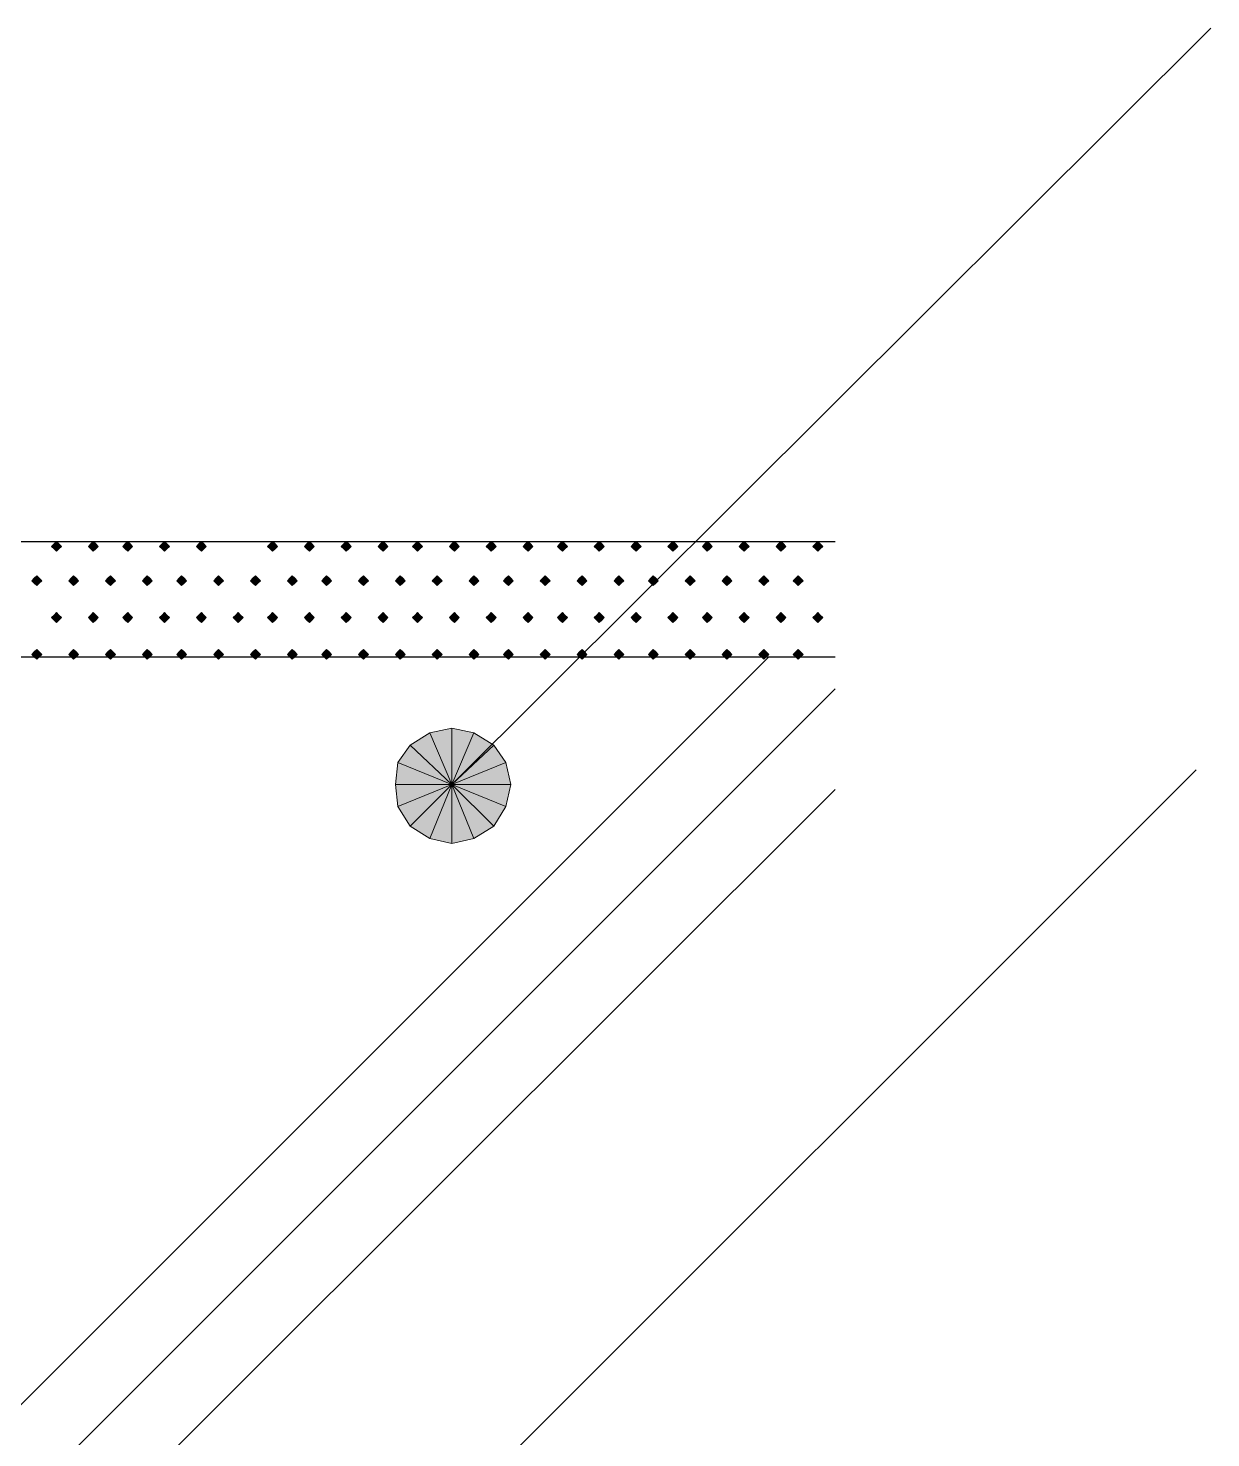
# Model space of a CAD drawing. Header units: millimetres. Extents: x 0 to 420, y 0 to 297.
# Drawn here: x 162.8 to 173, y 241.41 to 253.56 of the extents above; entities that cross this region are included whole.
import ezdxf

# ---------------------------------------------------------------- set-up
doc = ezdxf.new("R2010")
doc.units = ezdxf.units.MM

msp = doc.modelspace()

# ---------------------------------------------------------------- hatches: boundary and pattern name
for points in [[(163.047, 249.132), (163.026, 249.111), (163.004, 249.089), (163.026, 249.068), (163.047, 249.047), (163.068, 249.068), (163.089, 249.089), (163.068, 249.111), (163.047, 249.132)], [(163.364, 249.132), (163.343, 249.111), (163.322, 249.089), (163.343, 249.068), (163.364, 249.047), (163.386, 249.068), (163.407, 249.089), (163.386, 249.111), (163.364, 249.132)], [(163.661, 249.132), (163.64, 249.111), (163.618, 249.089), (163.64, 249.068), (163.661, 249.047), (163.682, 249.068), (163.703, 249.089), (163.682, 249.111), (163.661, 249.132)], [(163.978, 249.132), (163.957, 249.111), (163.936, 249.089), (163.957, 249.068), (163.978, 249.047), (163.999, 249.068), (164.021, 249.089), (163.999, 249.111), (163.978, 249.132)], [(164.296, 249.132), (164.275, 249.111), (164.253, 249.089), (164.275, 249.068), (164.296, 249.047), (164.317, 249.068), (164.338, 249.089), (164.317, 249.111), (164.296, 249.132)], [(164.91, 249.132), (164.888, 249.111), (164.867, 249.089), (164.888, 249.068), (164.91, 249.047), (164.931, 249.068), (164.952, 249.089), (164.931, 249.111), (164.91, 249.132)], [(165.227, 249.132), (165.206, 249.111), (165.185, 249.089), (165.206, 249.068), (165.227, 249.047), (165.248, 249.068), (165.269, 249.089), (165.248, 249.111), (165.227, 249.132)], [(165.545, 249.132), (165.523, 249.111), (165.502, 249.089), (165.523, 249.068), (165.545, 249.047), (165.566, 249.068), (165.587, 249.089), (165.566, 249.111), (165.545, 249.132)], [(165.862, 249.132), (165.841, 249.111), (165.82, 249.089), (165.841, 249.068), (165.862, 249.047), (165.883, 249.068), (165.904, 249.089), (165.883, 249.111), (165.862, 249.132)], [(166.158, 249.132), (166.137, 249.111), (166.116, 249.089), (166.137, 249.068), (166.158, 249.047), (166.179, 249.068), (166.201, 249.089), (166.179, 249.111), (166.158, 249.132)], [(166.476, 249.132), (166.455, 249.111), (166.434, 249.089), (166.455, 249.068), (166.476, 249.047), (166.497, 249.068), (166.518, 249.089), (166.497, 249.111), (166.476, 249.132)], [(166.793, 249.132), (166.772, 249.111), (166.751, 249.089), (166.772, 249.068), (166.793, 249.047), (166.815, 249.068), (166.836, 249.089), (166.815, 249.111), (166.793, 249.132)], [(167.111, 249.132), (167.09, 249.111), (167.069, 249.089), (167.09, 249.068), (167.111, 249.047), (167.132, 249.068), (167.153, 249.089), (167.132, 249.111), (167.111, 249.132)], [(167.407, 249.132), (167.386, 249.111), (167.365, 249.089), (167.386, 249.068), (167.407, 249.047), (167.428, 249.068), (167.45, 249.089), (167.428, 249.111), (167.407, 249.132)], [(167.725, 249.132), (167.704, 249.111), (167.682, 249.089), (167.704, 249.068), (167.725, 249.047), (167.746, 249.068), (167.767, 249.089), (167.746, 249.111), (167.725, 249.132)], [(168.042, 249.132), (168.021, 249.111), (168, 249.089), (168.021, 249.068), (168.042, 249.047), (168.063, 249.068), (168.085, 249.089), (168.063, 249.111), (168.042, 249.132)], [(168.36, 249.132), (168.338, 249.111), (168.317, 249.089), (168.338, 249.068), (168.36, 249.047), (168.381, 249.068), (168.402, 249.089), (168.381, 249.111), (168.36, 249.132)], [(168.656, 249.132), (168.635, 249.111), (168.614, 249.089), (168.635, 249.068), (168.656, 249.047), (168.677, 249.068), (168.698, 249.089), (168.677, 249.111), (168.656, 249.132)], [(168.974, 249.132), (168.952, 249.111), (168.931, 249.089), (168.952, 249.068), (168.974, 249.047), (168.995, 249.068), (169.016, 249.089), (168.995, 249.111), (168.974, 249.132)], [(169.291, 249.132), (169.27, 249.111), (169.249, 249.089), (169.27, 249.068), (169.291, 249.047), (169.312, 249.068), (169.333, 249.089), (169.312, 249.111), (169.291, 249.132)], [(169.609, 249.132), (169.587, 249.111), (169.566, 249.089), (169.587, 249.068), (169.609, 249.047), (169.63, 249.068), (169.651, 249.089), (169.63, 249.111), (169.609, 249.132)], [(162.878, 248.835), (162.856, 248.814), (162.835, 248.793), (162.856, 248.772), (162.878, 248.751), (162.899, 248.772), (162.92, 248.793), (162.899, 248.814), (162.878, 248.835)], [(163.195, 248.835), (163.174, 248.814), (163.153, 248.793), (163.174, 248.772), (163.195, 248.751), (163.216, 248.772), (163.237, 248.793), (163.216, 248.814), (163.195, 248.835)], [(163.512, 248.835), (163.491, 248.814), (163.47, 248.793), (163.491, 248.772), (163.512, 248.751), (163.534, 248.772), (163.555, 248.793), (163.534, 248.814), (163.512, 248.835)], [(163.83, 248.835), (163.809, 248.814), (163.788, 248.793), (163.809, 248.772), (163.83, 248.751), (163.851, 248.772), (163.872, 248.793), (163.851, 248.814), (163.83, 248.835)], [(164.126, 248.835), (164.105, 248.814), (164.084, 248.793), (164.105, 248.772), (164.126, 248.751), (164.147, 248.772), (164.169, 248.793), (164.147, 248.814), (164.126, 248.835)], [(164.444, 248.835), (164.423, 248.814), (164.402, 248.793), (164.423, 248.772), (164.444, 248.751), (164.465, 248.772), (164.486, 248.793), (164.465, 248.814), (164.444, 248.835)], [(164.761, 248.835), (164.74, 248.814), (164.719, 248.793), (164.74, 248.772), (164.761, 248.751), (164.783, 248.772), (164.804, 248.793), (164.783, 248.814), (164.761, 248.835)], [(165.079, 248.835), (165.058, 248.814), (165.037, 248.793), (165.058, 248.772), (165.079, 248.751), (165.1, 248.772), (165.121, 248.793), (165.1, 248.814), (165.079, 248.835)], [(165.375, 248.835), (165.354, 248.814), (165.333, 248.793), (165.354, 248.772), (165.375, 248.751), (165.396, 248.772), (165.418, 248.793), (165.396, 248.814), (165.375, 248.835)], [(165.693, 248.835), (165.671, 248.814), (165.65, 248.793), (165.671, 248.772), (165.693, 248.751), (165.714, 248.772), (165.735, 248.793), (165.714, 248.814), (165.693, 248.835)], [(166.01, 248.835), (165.989, 248.814), (165.968, 248.793), (165.989, 248.772), (166.01, 248.751), (166.031, 248.772), (166.053, 248.793), (166.031, 248.814), (166.01, 248.835)], [(166.328, 248.835), (166.307, 248.814), (166.285, 248.793), (166.307, 248.772), (166.328, 248.751), (166.349, 248.772), (166.37, 248.793), (166.349, 248.814), (166.328, 248.835)], [(166.645, 248.835), (166.624, 248.814), (166.603, 248.793), (166.624, 248.772), (166.645, 248.751), (166.666, 248.772), (166.687, 248.793), (166.666, 248.814), (166.645, 248.835)], [(166.942, 248.835), (166.92, 248.814), (166.899, 248.793), (166.92, 248.772), (166.942, 248.751), (166.963, 248.772), (166.984, 248.793), (166.963, 248.814), (166.942, 248.835)], [(167.259, 248.835), (167.238, 248.814), (167.217, 248.793), (167.238, 248.772), (167.259, 248.751), (167.28, 248.772), (167.301, 248.793), (167.28, 248.814), (167.259, 248.835)], [(167.577, 248.835), (167.555, 248.814), (167.534, 248.793), (167.555, 248.772), (167.577, 248.751), (167.598, 248.772), (167.619, 248.793), (167.598, 248.814), (167.577, 248.835)], [(167.894, 248.835), (167.873, 248.814), (167.852, 248.793), (167.873, 248.772), (167.894, 248.751), (167.915, 248.772), (167.936, 248.793), (167.915, 248.814), (167.894, 248.835)], [(168.19, 248.835), (168.169, 248.814), (168.148, 248.793), (168.169, 248.772), (168.19, 248.751), (168.212, 248.772), (168.233, 248.793), (168.212, 248.814), (168.19, 248.835)], [(168.508, 248.835), (168.487, 248.814), (168.466, 248.793), (168.487, 248.772), (168.508, 248.751), (168.529, 248.772), (168.55, 248.793), (168.529, 248.814), (168.508, 248.835)], [(168.825, 248.835), (168.804, 248.814), (168.783, 248.793), (168.804, 248.772), (168.825, 248.751), (168.846, 248.772), (168.868, 248.793), (168.846, 248.814), (168.825, 248.835)], [(169.143, 248.835), (169.122, 248.814), (169.101, 248.793), (169.122, 248.772), (169.143, 248.751), (169.164, 248.772), (169.185, 248.793), (169.164, 248.814), (169.143, 248.835)], [(169.439, 248.835), (169.418, 248.814), (169.397, 248.793), (169.418, 248.772), (169.439, 248.751), (169.46, 248.772), (169.482, 248.793), (169.46, 248.814), (169.439, 248.835)], [(163.047, 248.518), (163.026, 248.497), (163.004, 248.475), (163.026, 248.454), (163.047, 248.433), (163.068, 248.454), (163.089, 248.475), (163.068, 248.497), (163.047, 248.518)], [(163.364, 248.518), (163.343, 248.497), (163.322, 248.475), (163.343, 248.454), (163.364, 248.433), (163.386, 248.454), (163.407, 248.475), (163.386, 248.497), (163.364, 248.518)], [(163.661, 248.518), (163.64, 248.497), (163.618, 248.475), (163.64, 248.454), (163.661, 248.433), (163.682, 248.454), (163.703, 248.475), (163.682, 248.497), (163.661, 248.518)], [(163.978, 248.518), (163.957, 248.497), (163.936, 248.475), (163.957, 248.454), (163.978, 248.433), (163.999, 248.454), (164.021, 248.475), (163.999, 248.497), (163.978, 248.518)], [(164.296, 248.518), (164.275, 248.497), (164.253, 248.475), (164.275, 248.454), (164.296, 248.433), (164.317, 248.454), (164.338, 248.475), (164.317, 248.497), (164.296, 248.518)], [(164.613, 248.518), (164.592, 248.497), (164.571, 248.475), (164.592, 248.454), (164.613, 248.433), (164.634, 248.454), (164.655, 248.475), (164.634, 248.497), (164.613, 248.518)], [(164.91, 248.518), (164.888, 248.497), (164.867, 248.475), (164.888, 248.454), (164.91, 248.433), (164.931, 248.454), (164.952, 248.475), (164.931, 248.497), (164.91, 248.518)], [(165.227, 248.518), (165.206, 248.497), (165.185, 248.475), (165.206, 248.454), (165.227, 248.433), (165.248, 248.454), (165.269, 248.475), (165.248, 248.497), (165.227, 248.518)], [(165.545, 248.518), (165.523, 248.497), (165.502, 248.475), (165.523, 248.454), (165.545, 248.433), (165.566, 248.454), (165.587, 248.475), (165.566, 248.497), (165.545, 248.518)], [(165.862, 248.518), (165.841, 248.497), (165.82, 248.475), (165.841, 248.454), (165.862, 248.433), (165.883, 248.454), (165.904, 248.475), (165.883, 248.497), (165.862, 248.518)], [(166.158, 248.518), (166.137, 248.497), (166.116, 248.475), (166.137, 248.454), (166.158, 248.433), (166.179, 248.454), (166.201, 248.475), (166.179, 248.497), (166.158, 248.518)], [(166.476, 248.518), (166.455, 248.497), (166.434, 248.475), (166.455, 248.454), (166.476, 248.433), (166.497, 248.454), (166.518, 248.475), (166.497, 248.497), (166.476, 248.518)], [(166.793, 248.518), (166.772, 248.497), (166.751, 248.475), (166.772, 248.454), (166.793, 248.433), (166.815, 248.454), (166.836, 248.475), (166.815, 248.497), (166.793, 248.518)], [(167.111, 248.518), (167.09, 248.497), (167.069, 248.475), (167.09, 248.454), (167.111, 248.433), (167.132, 248.454), (167.153, 248.475), (167.132, 248.497), (167.111, 248.518)], [(167.407, 248.518), (167.386, 248.497), (167.365, 248.475), (167.386, 248.454), (167.407, 248.433), (167.428, 248.454), (167.45, 248.475), (167.428, 248.497), (167.407, 248.518)], [(167.725, 248.518), (167.704, 248.497), (167.682, 248.475), (167.704, 248.454), (167.725, 248.433), (167.746, 248.454), (167.767, 248.475), (167.746, 248.497), (167.725, 248.518)], [(168.042, 248.518), (168.021, 248.497), (168, 248.475), (168.021, 248.454), (168.042, 248.433), (168.063, 248.454), (168.085, 248.475), (168.063, 248.497), (168.042, 248.518)], [(168.36, 248.518), (168.338, 248.497), (168.317, 248.475), (168.338, 248.454), (168.36, 248.433), (168.381, 248.454), (168.402, 248.475), (168.381, 248.497), (168.36, 248.518)], [(168.656, 248.518), (168.635, 248.497), (168.614, 248.475), (168.635, 248.454), (168.656, 248.433), (168.677, 248.454), (168.698, 248.475), (168.677, 248.497), (168.656, 248.518)], [(168.974, 248.518), (168.952, 248.497), (168.931, 248.475), (168.952, 248.454), (168.974, 248.433), (168.995, 248.454), (169.016, 248.475), (168.995, 248.497), (168.974, 248.518)], [(169.291, 248.518), (169.27, 248.497), (169.249, 248.475), (169.27, 248.454), (169.291, 248.433), (169.312, 248.454), (169.333, 248.475), (169.312, 248.497), (169.291, 248.518)], [(169.609, 248.518), (169.587, 248.497), (169.566, 248.475), (169.587, 248.454), (169.609, 248.433), (169.63, 248.454), (169.651, 248.475), (169.63, 248.497), (169.609, 248.518)], [(162.878, 248.2), (162.856, 248.179), (162.835, 248.158), (162.856, 248.137), (162.878, 248.116), (162.899, 248.137), (162.92, 248.158), (162.899, 248.179), (162.878, 248.2)], [(163.195, 248.2), (163.174, 248.179), (163.153, 248.158), (163.174, 248.137), (163.195, 248.116), (163.216, 248.137), (163.237, 248.158), (163.216, 248.179), (163.195, 248.2)], [(163.512, 248.2), (163.491, 248.179), (163.47, 248.158), (163.491, 248.137), (163.512, 248.116), (163.534, 248.137), (163.555, 248.158), (163.534, 248.179), (163.512, 248.2)], [(163.83, 248.2), (163.809, 248.179), (163.788, 248.158), (163.809, 248.137), (163.83, 248.116), (163.851, 248.137), (163.872, 248.158), (163.851, 248.179), (163.83, 248.2)], [(164.126, 248.2), (164.105, 248.179), (164.084, 248.158), (164.105, 248.137), (164.126, 248.116), (164.147, 248.137), (164.169, 248.158), (164.147, 248.179), (164.126, 248.2)], [(164.444, 248.2), (164.423, 248.179), (164.402, 248.158), (164.423, 248.137), (164.444, 248.116), (164.465, 248.137), (164.486, 248.158), (164.465, 248.179), (164.444, 248.2)], [(164.761, 248.2), (164.74, 248.179), (164.719, 248.158), (164.74, 248.137), (164.761, 248.116), (164.783, 248.137), (164.804, 248.158), (164.783, 248.179), (164.761, 248.2)], [(165.079, 248.2), (165.058, 248.179), (165.037, 248.158), (165.058, 248.137), (165.079, 248.116), (165.1, 248.137), (165.121, 248.158), (165.1, 248.179), (165.079, 248.2)], [(165.375, 248.2), (165.354, 248.179), (165.333, 248.158), (165.354, 248.137), (165.375, 248.116), (165.396, 248.137), (165.418, 248.158), (165.396, 248.179), (165.375, 248.2)], [(165.693, 248.2), (165.671, 248.179), (165.65, 248.158), (165.671, 248.137), (165.693, 248.116), (165.714, 248.137), (165.735, 248.158), (165.714, 248.179), (165.693, 248.2)], [(166.01, 248.2), (165.989, 248.179), (165.968, 248.158), (165.989, 248.137), (166.01, 248.116), (166.031, 248.137), (166.053, 248.158), (166.031, 248.179), (166.01, 248.2)], [(166.328, 248.2), (166.307, 248.179), (166.285, 248.158), (166.307, 248.137), (166.328, 248.116), (166.349, 248.137), (166.37, 248.158), (166.349, 248.179), (166.328, 248.2)], [(166.645, 248.2), (166.624, 248.179), (166.603, 248.158), (166.624, 248.137), (166.645, 248.116), (166.666, 248.137), (166.687, 248.158), (166.666, 248.179), (166.645, 248.2)], [(166.942, 248.2), (166.92, 248.179), (166.899, 248.158), (166.92, 248.137), (166.942, 248.116), (166.963, 248.137), (166.984, 248.158), (166.963, 248.179), (166.942, 248.2)], [(167.259, 248.2), (167.238, 248.179), (167.217, 248.158), (167.238, 248.137), (167.259, 248.116), (167.28, 248.137), (167.301, 248.158), (167.28, 248.179), (167.259, 248.2)], [(167.577, 248.2), (167.555, 248.179), (167.534, 248.158), (167.555, 248.137), (167.577, 248.116), (167.598, 248.137), (167.619, 248.158), (167.598, 248.179), (167.577, 248.2)], [(167.894, 248.2), (167.873, 248.179), (167.852, 248.158), (167.873, 248.137), (167.894, 248.116), (167.915, 248.137), (167.936, 248.158), (167.915, 248.179), (167.894, 248.2)], [(168.19, 248.2), (168.169, 248.179), (168.148, 248.158), (168.169, 248.137), (168.19, 248.116), (168.212, 248.137), (168.233, 248.158), (168.212, 248.179), (168.19, 248.2)], [(168.508, 248.2), (168.487, 248.179), (168.466, 248.158), (168.487, 248.137), (168.508, 248.116), (168.529, 248.137), (168.55, 248.158), (168.529, 248.179), (168.508, 248.2)], [(168.825, 248.2), (168.804, 248.179), (168.783, 248.158), (168.804, 248.137), (168.825, 248.116), (168.846, 248.137), (168.868, 248.158), (168.846, 248.179), (168.825, 248.2)], [(169.143, 248.2), (169.122, 248.179), (169.101, 248.158), (169.122, 248.137), (169.143, 248.116), (169.164, 248.137), (169.185, 248.158), (169.164, 248.179), (169.143, 248.2)], [(169.439, 248.2), (169.418, 248.179), (169.397, 248.158), (169.418, 248.137), (169.439, 248.116), (169.46, 248.137), (169.482, 248.158), (169.46, 248.179), (169.439, 248.2)], [(165.989, 246.846), (166.095, 246.676), (166.455, 247.036), (165.989, 246.846)]]:
    msp.add_hatch(color=7).paths.add_polyline_path(points)
h = msp.add_hatch(color=7)
h.paths.add_polyline_path([(166.645, 247.481), (166.455, 247.523), (166.455, 247.036), (166.645, 247.481)])
h.paths.add_polyline_path([(166.455, 247.523), (166.455, 247.036), (166.264, 247.481), (166.455, 247.523)])
h.paths.add_polyline_path([(166.455, 247.036), (166.264, 247.481), (166.095, 247.375), (166.455, 247.036)])
h = msp.add_hatch(color=7)
h.paths.add_polyline_path([(166.963, 247.036), (166.92, 247.227), (166.455, 247.036), (166.963, 247.036)])
h.paths.add_polyline_path([(166.92, 247.227), (166.455, 247.036), (166.815, 247.375), (166.92, 247.227)])
h.paths.add_polyline_path([(166.455, 247.036), (166.815, 247.375), (166.645, 247.481), (166.455, 247.036)])
h = msp.add_hatch(color=7)
h.paths.add_polyline_path([(166.095, 247.375), (165.989, 247.227), (166.455, 247.036), (166.095, 247.375)])
h.paths.add_polyline_path([(165.989, 247.227), (166.455, 247.036), (165.968, 247.036), (165.989, 247.227)])
h.paths.add_polyline_path([(166.455, 247.036), (165.968, 247.036), (165.989, 246.846), (166.455, 247.036)])
h = msp.add_hatch(color=7)
h.paths.add_polyline_path([(166.095, 246.676), (166.264, 246.571), (166.455, 247.036), (166.095, 246.676)])
h.paths.add_polyline_path([(166.264, 246.571), (166.455, 247.036), (166.455, 246.528), (166.264, 246.571)])
h.paths.add_polyline_path([(166.455, 247.036), (166.455, 246.528), (166.645, 246.571), (166.455, 247.036)])
h = msp.add_hatch(color=7)
h.paths.add_polyline_path([(166.645, 246.571), (166.815, 246.676), (166.455, 247.036), (166.645, 246.571)])
h.paths.add_polyline_path([(166.815, 246.676), (166.455, 247.036), (166.92, 246.846), (166.815, 246.676)])
h.paths.add_polyline_path([(166.455, 247.036), (166.92, 246.846), (166.963, 247.036), (166.455, 247.036)])

# ---------------------------------------------------------------- linework, layer by layer
at = {"lineweight": 13}
for points in [[(166.455, 247.036), (172.995, 253.555)], [(154.178, 233.13), (169.185, 248.137)], [(155.025, 233.13), (169.757, 247.862)], [(166.328, 240.623), (172.868, 247.163)], [(155.871, 233.13), (169.757, 246.994)]]:
    msp.add_lwpolyline(points, dxfattribs=at)
at = {"lineweight": 30}
for points in [[(134.747, 249.132), (169.757, 249.132)], [(134.747, 248.137), (169.757, 248.137)]]:
    msp.add_lwpolyline(points, dxfattribs=at)
at = {"lineweight": 0}
for points in [[(163.047, 249.132), (163.026, 249.111), (163.004, 249.089), (163.026, 249.068), (163.047, 249.047), (163.068, 249.068), (163.089, 249.089), (163.068, 249.111)], [(163.364, 249.132), (163.343, 249.111), (163.322, 249.089), (163.343, 249.068), (163.364, 249.047), (163.386, 249.068), (163.407, 249.089), (163.386, 249.111)], [(163.661, 249.132), (163.64, 249.111), (163.618, 249.089), (163.64, 249.068), (163.661, 249.047), (163.682, 249.068), (163.703, 249.089), (163.682, 249.111)], [(163.978, 249.132), (163.957, 249.111), (163.936, 249.089), (163.957, 249.068), (163.978, 249.047), (163.999, 249.068), (164.021, 249.089), (163.999, 249.111)], [(164.296, 249.132), (164.275, 249.111), (164.253, 249.089), (164.275, 249.068), (164.296, 249.047), (164.317, 249.068), (164.338, 249.089), (164.317, 249.111)], [(164.91, 249.132), (164.888, 249.111), (164.867, 249.089), (164.888, 249.068), (164.91, 249.047), (164.931, 249.068), (164.952, 249.089), (164.931, 249.111)], [(165.227, 249.132), (165.206, 249.111), (165.185, 249.089), (165.206, 249.068), (165.227, 249.047), (165.248, 249.068), (165.269, 249.089), (165.248, 249.111)], [(165.545, 249.132), (165.523, 249.111), (165.502, 249.089), (165.523, 249.068), (165.545, 249.047), (165.566, 249.068), (165.587, 249.089), (165.566, 249.111)], [(165.862, 249.132), (165.841, 249.111), (165.82, 249.089), (165.841, 249.068), (165.862, 249.047), (165.883, 249.068), (165.904, 249.089), (165.883, 249.111)], [(166.158, 249.132), (166.137, 249.111), (166.116, 249.089), (166.137, 249.068), (166.158, 249.047), (166.179, 249.068), (166.201, 249.089), (166.179, 249.111)], [(166.476, 249.132), (166.455, 249.111), (166.434, 249.089), (166.455, 249.068), (166.476, 249.047), (166.497, 249.068), (166.518, 249.089), (166.497, 249.111)], [(166.793, 249.132), (166.772, 249.111), (166.751, 249.089), (166.772, 249.068), (166.793, 249.047), (166.815, 249.068), (166.836, 249.089), (166.815, 249.111)], [(167.111, 249.132), (167.09, 249.111), (167.069, 249.089), (167.09, 249.068), (167.111, 249.047), (167.132, 249.068), (167.153, 249.089), (167.132, 249.111)], [(167.407, 249.132), (167.386, 249.111), (167.365, 249.089), (167.386, 249.068), (167.407, 249.047), (167.428, 249.068), (167.45, 249.089), (167.428, 249.111)], [(167.725, 249.132), (167.704, 249.111), (167.682, 249.089), (167.704, 249.068), (167.725, 249.047), (167.746, 249.068), (167.767, 249.089), (167.746, 249.111)], [(168.042, 249.132), (168.021, 249.111), (168, 249.089), (168.021, 249.068), (168.042, 249.047), (168.063, 249.068), (168.085, 249.089), (168.063, 249.111)], [(168.36, 249.132), (168.338, 249.111), (168.317, 249.089), (168.338, 249.068), (168.36, 249.047), (168.381, 249.068), (168.402, 249.089), (168.381, 249.111)], [(168.656, 249.132), (168.635, 249.111), (168.614, 249.089), (168.635, 249.068), (168.656, 249.047), (168.677, 249.068), (168.698, 249.089), (168.677, 249.111)], [(168.974, 249.132), (168.952, 249.111), (168.931, 249.089), (168.952, 249.068), (168.974, 249.047), (168.995, 249.068), (169.016, 249.089), (168.995, 249.111)], [(169.291, 249.132), (169.27, 249.111), (169.249, 249.089), (169.27, 249.068), (169.291, 249.047), (169.312, 249.068), (169.333, 249.089), (169.312, 249.111)], [(169.609, 249.132), (169.587, 249.111), (169.566, 249.089), (169.587, 249.068), (169.609, 249.047), (169.63, 249.068), (169.651, 249.089), (169.63, 249.111)], [(162.878, 248.835), (162.856, 248.814), (162.835, 248.793), (162.856, 248.772), (162.878, 248.751), (162.899, 248.772), (162.92, 248.793), (162.899, 248.814)], [(163.195, 248.835), (163.174, 248.814), (163.153, 248.793), (163.174, 248.772), (163.195, 248.751), (163.216, 248.772), (163.237, 248.793), (163.216, 248.814)], [(163.512, 248.835), (163.491, 248.814), (163.47, 248.793), (163.491, 248.772), (163.512, 248.751), (163.534, 248.772), (163.555, 248.793), (163.534, 248.814)], [(163.83, 248.835), (163.809, 248.814), (163.788, 248.793), (163.809, 248.772), (163.83, 248.751), (163.851, 248.772), (163.872, 248.793), (163.851, 248.814)], [(164.126, 248.835), (164.105, 248.814), (164.084, 248.793), (164.105, 248.772), (164.126, 248.751), (164.147, 248.772), (164.169, 248.793), (164.147, 248.814)], [(164.444, 248.835), (164.423, 248.814), (164.402, 248.793), (164.423, 248.772), (164.444, 248.751), (164.465, 248.772), (164.486, 248.793), (164.465, 248.814)], [(164.761, 248.835), (164.74, 248.814), (164.719, 248.793), (164.74, 248.772), (164.761, 248.751), (164.783, 248.772), (164.804, 248.793), (164.783, 248.814)], [(165.079, 248.835), (165.058, 248.814), (165.037, 248.793), (165.058, 248.772), (165.079, 248.751), (165.1, 248.772), (165.121, 248.793), (165.1, 248.814)], [(165.375, 248.835), (165.354, 248.814), (165.333, 248.793), (165.354, 248.772), (165.375, 248.751), (165.396, 248.772), (165.418, 248.793), (165.396, 248.814)], [(165.693, 248.835), (165.671, 248.814), (165.65, 248.793), (165.671, 248.772), (165.693, 248.751), (165.714, 248.772), (165.735, 248.793), (165.714, 248.814)], [(166.01, 248.835), (165.989, 248.814), (165.968, 248.793), (165.989, 248.772), (166.01, 248.751), (166.031, 248.772), (166.053, 248.793), (166.031, 248.814)], [(166.328, 248.835), (166.307, 248.814), (166.285, 248.793), (166.307, 248.772), (166.328, 248.751), (166.349, 248.772), (166.37, 248.793), (166.349, 248.814)], [(166.645, 248.835), (166.624, 248.814), (166.603, 248.793), (166.624, 248.772), (166.645, 248.751), (166.666, 248.772), (166.687, 248.793), (166.666, 248.814)], [(166.942, 248.835), (166.92, 248.814), (166.899, 248.793), (166.92, 248.772), (166.942, 248.751), (166.963, 248.772), (166.984, 248.793), (166.963, 248.814)], [(167.259, 248.835), (167.238, 248.814), (167.217, 248.793), (167.238, 248.772), (167.259, 248.751), (167.28, 248.772), (167.301, 248.793), (167.28, 248.814)], [(167.577, 248.835), (167.555, 248.814), (167.534, 248.793), (167.555, 248.772), (167.577, 248.751), (167.598, 248.772), (167.619, 248.793), (167.598, 248.814)], [(167.894, 248.835), (167.873, 248.814), (167.852, 248.793), (167.873, 248.772), (167.894, 248.751), (167.915, 248.772), (167.936, 248.793), (167.915, 248.814)], [(168.19, 248.835), (168.169, 248.814), (168.148, 248.793), (168.169, 248.772), (168.19, 248.751), (168.212, 248.772), (168.233, 248.793), (168.212, 248.814)], [(168.508, 248.835), (168.487, 248.814), (168.466, 248.793), (168.487, 248.772), (168.508, 248.751), (168.529, 248.772), (168.55, 248.793), (168.529, 248.814)], [(168.825, 248.835), (168.804, 248.814), (168.783, 248.793), (168.804, 248.772), (168.825, 248.751), (168.846, 248.772), (168.868, 248.793), (168.846, 248.814)], [(169.143, 248.835), (169.122, 248.814), (169.101, 248.793), (169.122, 248.772), (169.143, 248.751), (169.164, 248.772), (169.185, 248.793), (169.164, 248.814)], [(169.439, 248.835), (169.418, 248.814), (169.397, 248.793), (169.418, 248.772), (169.439, 248.751), (169.46, 248.772), (169.482, 248.793), (169.46, 248.814)], [(163.047, 248.518), (163.026, 248.497), (163.004, 248.475), (163.026, 248.454), (163.047, 248.433), (163.068, 248.454), (163.089, 248.475), (163.068, 248.497)], [(163.364, 248.518), (163.343, 248.497), (163.322, 248.475), (163.343, 248.454), (163.364, 248.433), (163.386, 248.454), (163.407, 248.475), (163.386, 248.497)], [(163.661, 248.518), (163.64, 248.497), (163.618, 248.475), (163.64, 248.454), (163.661, 248.433), (163.682, 248.454), (163.703, 248.475), (163.682, 248.497)], [(163.978, 248.518), (163.957, 248.497), (163.936, 248.475), (163.957, 248.454), (163.978, 248.433), (163.999, 248.454), (164.021, 248.475), (163.999, 248.497)], [(164.296, 248.518), (164.275, 248.497), (164.253, 248.475), (164.275, 248.454), (164.296, 248.433), (164.317, 248.454), (164.338, 248.475), (164.317, 248.497)], [(164.613, 248.518), (164.592, 248.497), (164.571, 248.475), (164.592, 248.454), (164.613, 248.433), (164.634, 248.454), (164.655, 248.475), (164.634, 248.497)], [(164.91, 248.518), (164.888, 248.497), (164.867, 248.475), (164.888, 248.454), (164.91, 248.433), (164.931, 248.454), (164.952, 248.475), (164.931, 248.497)], [(165.227, 248.518), (165.206, 248.497), (165.185, 248.475), (165.206, 248.454), (165.227, 248.433), (165.248, 248.454), (165.269, 248.475), (165.248, 248.497)], [(165.545, 248.518), (165.523, 248.497), (165.502, 248.475), (165.523, 248.454), (165.545, 248.433), (165.566, 248.454), (165.587, 248.475), (165.566, 248.497)], [(165.862, 248.518), (165.841, 248.497), (165.82, 248.475), (165.841, 248.454), (165.862, 248.433), (165.883, 248.454), (165.904, 248.475), (165.883, 248.497)], [(166.158, 248.518), (166.137, 248.497), (166.116, 248.475), (166.137, 248.454), (166.158, 248.433), (166.179, 248.454), (166.201, 248.475), (166.179, 248.497)], [(166.476, 248.518), (166.455, 248.497), (166.434, 248.475), (166.455, 248.454), (166.476, 248.433), (166.497, 248.454), (166.518, 248.475), (166.497, 248.497)], [(166.793, 248.518), (166.772, 248.497), (166.751, 248.475), (166.772, 248.454), (166.793, 248.433), (166.815, 248.454), (166.836, 248.475), (166.815, 248.497)], [(167.111, 248.518), (167.09, 248.497), (167.069, 248.475), (167.09, 248.454), (167.111, 248.433), (167.132, 248.454), (167.153, 248.475), (167.132, 248.497)], [(167.407, 248.518), (167.386, 248.497), (167.365, 248.475), (167.386, 248.454), (167.407, 248.433), (167.428, 248.454), (167.45, 248.475), (167.428, 248.497)], [(167.725, 248.518), (167.704, 248.497), (167.682, 248.475), (167.704, 248.454), (167.725, 248.433), (167.746, 248.454), (167.767, 248.475), (167.746, 248.497)], [(168.042, 248.518), (168.021, 248.497), (168, 248.475), (168.021, 248.454), (168.042, 248.433), (168.063, 248.454), (168.085, 248.475), (168.063, 248.497)], [(168.36, 248.518), (168.338, 248.497), (168.317, 248.475), (168.338, 248.454), (168.36, 248.433), (168.381, 248.454), (168.402, 248.475), (168.381, 248.497)], [(168.656, 248.518), (168.635, 248.497), (168.614, 248.475), (168.635, 248.454), (168.656, 248.433), (168.677, 248.454), (168.698, 248.475), (168.677, 248.497)], [(168.974, 248.518), (168.952, 248.497), (168.931, 248.475), (168.952, 248.454), (168.974, 248.433), (168.995, 248.454), (169.016, 248.475), (168.995, 248.497)], [(169.291, 248.518), (169.27, 248.497), (169.249, 248.475), (169.27, 248.454), (169.291, 248.433), (169.312, 248.454), (169.333, 248.475), (169.312, 248.497)], [(169.609, 248.518), (169.587, 248.497), (169.566, 248.475), (169.587, 248.454), (169.609, 248.433), (169.63, 248.454), (169.651, 248.475), (169.63, 248.497)], [(162.878, 248.2), (162.856, 248.179), (162.835, 248.158), (162.856, 248.137), (162.878, 248.116), (162.899, 248.137), (162.92, 248.158), (162.899, 248.179)], [(163.195, 248.2), (163.174, 248.179), (163.153, 248.158), (163.174, 248.137), (163.195, 248.116), (163.216, 248.137), (163.237, 248.158), (163.216, 248.179)], [(163.512, 248.2), (163.491, 248.179), (163.47, 248.158), (163.491, 248.137), (163.512, 248.116), (163.534, 248.137), (163.555, 248.158), (163.534, 248.179)], [(163.83, 248.2), (163.809, 248.179), (163.788, 248.158), (163.809, 248.137), (163.83, 248.116), (163.851, 248.137), (163.872, 248.158), (163.851, 248.179)], [(164.126, 248.2), (164.105, 248.179), (164.084, 248.158), (164.105, 248.137), (164.126, 248.116), (164.147, 248.137), (164.169, 248.158), (164.147, 248.179)], [(164.444, 248.2), (164.423, 248.179), (164.402, 248.158), (164.423, 248.137), (164.444, 248.116), (164.465, 248.137), (164.486, 248.158), (164.465, 248.179)], [(164.761, 248.2), (164.74, 248.179), (164.719, 248.158), (164.74, 248.137), (164.761, 248.116), (164.783, 248.137), (164.804, 248.158), (164.783, 248.179)], [(165.079, 248.2), (165.058, 248.179), (165.037, 248.158), (165.058, 248.137), (165.079, 248.116), (165.1, 248.137), (165.121, 248.158), (165.1, 248.179)], [(165.375, 248.2), (165.354, 248.179), (165.333, 248.158), (165.354, 248.137), (165.375, 248.116), (165.396, 248.137), (165.418, 248.158), (165.396, 248.179)], [(165.693, 248.2), (165.671, 248.179), (165.65, 248.158), (165.671, 248.137), (165.693, 248.116), (165.714, 248.137), (165.735, 248.158), (165.714, 248.179)], [(166.01, 248.2), (165.989, 248.179), (165.968, 248.158), (165.989, 248.137), (166.01, 248.116), (166.031, 248.137), (166.053, 248.158), (166.031, 248.179)], [(166.328, 248.2), (166.307, 248.179), (166.285, 248.158), (166.307, 248.137), (166.328, 248.116), (166.349, 248.137), (166.37, 248.158), (166.349, 248.179)], [(166.645, 248.2), (166.624, 248.179), (166.603, 248.158), (166.624, 248.137), (166.645, 248.116), (166.666, 248.137), (166.687, 248.158), (166.666, 248.179)], [(166.942, 248.2), (166.92, 248.179), (166.899, 248.158), (166.92, 248.137), (166.942, 248.116), (166.963, 248.137), (166.984, 248.158), (166.963, 248.179)], [(167.259, 248.2), (167.238, 248.179), (167.217, 248.158), (167.238, 248.137), (167.259, 248.116), (167.28, 248.137), (167.301, 248.158), (167.28, 248.179)], [(167.577, 248.2), (167.555, 248.179), (167.534, 248.158), (167.555, 248.137), (167.577, 248.116), (167.598, 248.137), (167.619, 248.158), (167.598, 248.179)], [(167.894, 248.2), (167.873, 248.179), (167.852, 248.158), (167.873, 248.137), (167.894, 248.116), (167.915, 248.137), (167.936, 248.158), (167.915, 248.179)], [(168.19, 248.2), (168.169, 248.179), (168.148, 248.158), (168.169, 248.137), (168.19, 248.116), (168.212, 248.137), (168.233, 248.158), (168.212, 248.179)], [(168.508, 248.2), (168.487, 248.179), (168.466, 248.158), (168.487, 248.137), (168.508, 248.116), (168.529, 248.137), (168.55, 248.158), (168.529, 248.179)], [(168.825, 248.2), (168.804, 248.179), (168.783, 248.158), (168.804, 248.137), (168.825, 248.116), (168.846, 248.137), (168.868, 248.158), (168.846, 248.179)], [(169.143, 248.2), (169.122, 248.179), (169.101, 248.158), (169.122, 248.137), (169.143, 248.116), (169.164, 248.137), (169.185, 248.158), (169.164, 248.179)], [(169.439, 248.2), (169.418, 248.179), (169.397, 248.158), (169.418, 248.137), (169.439, 248.116), (169.46, 248.137), (169.482, 248.158), (169.46, 248.179)], [(166.455, 247.523), (166.455, 247.036), (166.264, 247.481)], [(166.645, 247.481), (166.455, 247.523), (166.455, 247.036)], [(166.455, 247.036), (166.264, 247.481), (166.095, 247.375)], [(166.455, 247.036), (166.815, 247.375), (166.645, 247.481)], [(166.095, 247.375), (165.989, 247.227), (166.455, 247.036)], [(166.92, 247.227), (166.455, 247.036), (166.815, 247.375)], [(165.989, 247.227), (166.455, 247.036), (165.968, 247.036)], [(166.963, 247.036), (166.92, 247.227), (166.455, 247.036)], [(166.455, 247.036), (165.968, 247.036), (165.989, 246.846)], [(165.989, 246.846), (166.095, 246.676), (166.455, 247.036)], [(166.095, 246.676), (166.264, 246.571), (166.455, 247.036)], [(166.264, 246.571), (166.455, 247.036), (166.455, 246.528)], [(166.455, 247.036), (166.455, 246.528), (166.645, 246.571)], [(166.645, 246.571), (166.815, 246.676), (166.455, 247.036)], [(166.815, 246.676), (166.455, 247.036), (166.92, 246.846)], [(166.455, 247.036), (166.92, 246.846), (166.963, 247.036)]]:
    msp.add_lwpolyline(points, close=True, dxfattribs=at)

doc.saveas('drawing.dxf')
